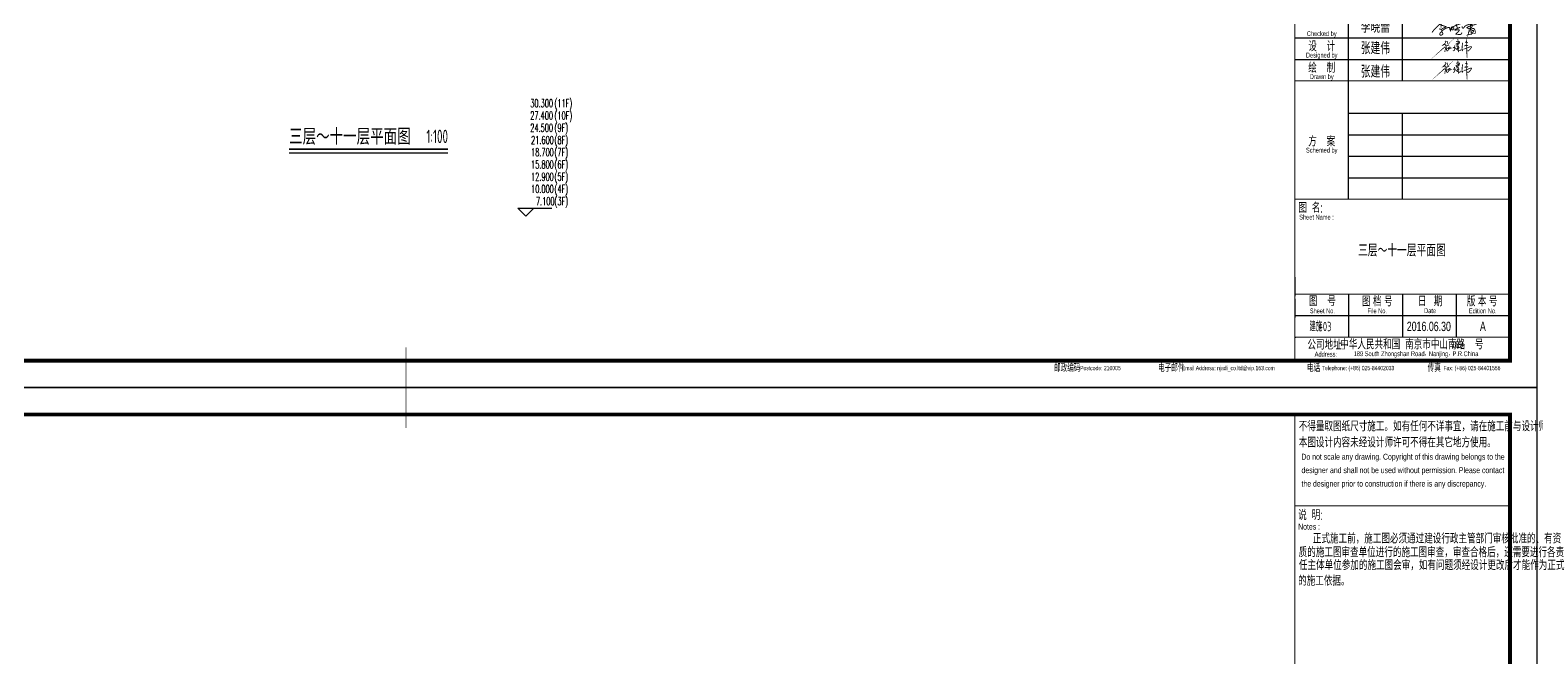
# Model space of a CAD drawing. Extents: x -59851 to 653804, y -249523 to 437614.
# Drawn here: x -31760 to 24267, y 37449 to 60780 of the extents above; entities that cross this region are included whole.
import ezdxf
from ezdxf.enums import TextEntityAlignment as Align

# ---------------------------------------------------------------- set-up
doc = ezdxf.new("R2010")
doc.units = 0
doc.header["$LTSCALE"] = 1000
doc.header["$MEASUREMENT"] = 0
for name, color, linetype in [('DIM_ELEV', 3, 'Continuous'), ('DIM_SYMB', 3, 'Continuous'), ('LABEL_FIXBOX_PM', 7, 'Continuous'), ('LABEL_FIXTXT_PM', 3, 'Continuous'), ('LABEL_TXT_PM', 1, 'Continuous'), ('PUB_TEXT', 7, 'Continuous'), ('电子签名', 7, 'Continuous')]:
    doc.layers.add(name, color=color, linetype=linetype)
doc.styles.add('_TCH_DIM', font='SIMPLEX.shx', dxfattribs={"width": 0.7, "bigfont": 'GBCBIG.shx'})
doc.styles.add('LABEL_FIXTXT_PM', font='pm_njadri_r.shx', dxfattribs={"width": 0.7, "bigfont": 'pm_njadri_hztxt.shx'})
doc.styles.add('LABEL_TXT_PM', font='pm_njadri_romans1.shx', dxfattribs={"width": 0.7, "bigfont": 'pm_njadri_hztxt.shx'})
doc.styles.get("Standard").update_dxf_attribs({"font": 'gbenor.shx', "width": 0.7, "bigfont": 'gbcbig.shx'})
doc.styles.add('黑体', font='simhei.ttf', dxfattribs={"width": 0.7})

# ---------------------------------------------------------------- blocks, each defined once
blk = doc.blocks.new('PMSheet_A1_20150113_5-3892016032414355901')
at = {"layer": 'LABEL_FIXBOX_PM'}
for p, q in [((770.9999999999998, 70.00000000000021), (770.9999999999998, 186.0000000000001)), ((790.9999999999998, 114.0000000000001), (790.9999999999998, 186.0000000000001)), ((751.0000000000009, 130.0000000000002), (830.9999999999998, 130.0000000000001)), ((751.0000000000009, 122.0000000000002), (830.9999999999998, 122.0000000000001)), ((790.9999999999998, 70.00000000000007), (790.9999999999998, 102.0000000000001)), ((770.9999999999998, 94.00000000000021), (831.0000000000003, 94.00000000000007)), ((770.9999999999998, 86.0000000000003), (831.0000000000003, 86.00000000000007)), ((770.9999999999998, 78.00000000000021), (831.0000000000003, 78.00000000000007)), ((751, 41.00000000000007), (751, 34.00000000000007)), ((771, 34.70000000000007), (770.9999999999998, 18.70000000000007)), ((791, 34.70000000000007), (790.9999999999998, 18.70000000000007)), ((811, 34.70000000000007), (810.9999999999998, 18.70000000000007)), ((751, 33.00000000000007), (751, 26.00000000000007)), ((830.9863040630127, 26.64139170119655), (750.8832155466647, 26.6413917011967)), ((751.3467729936677, 18.64139170119655), (750.8832155466647, 18.64139170119662))]:
    blk.add_line(p, q, dxfattribs=at)
blk.add_lwpolyline([(0, 594), (841, 594), (841, 7.275957614183426e-14), (0, 0)], close=True, dxfattribs=at)
at = {"layer": 'LABEL_FIXBOX_PM', "const_width": 0.35}
for points in [[(420.5000000000003, 594), (420.5000000000003, 579)], [(751, 10.00000000000007), (751, 583.9999999999999)], [(751, 549.9999999999999), (831, 549.9999999999999)], [(751.0000000000003, 114.0000000000001), (830.9999999999998, 114.0000000000001)], [(751.0000000000003, 70.00000000000007), (831.0000000000003, 70.00000000000007)], [(751, 34.70000000000007), (831, 34.70000000000007)], [(751, 18.70000000000007), (831, 18.70000000000007)], [(420.5, 15.00000000000007), (420.5, 7.275957614183426e-14)]]:
    blk.add_lwpolyline(points, dxfattribs=at)
at = {"layer": 'LABEL_FIXBOX_PM', "const_width": 1.4}
blk.add_lwpolyline([(831, 583.9999999999999), (25, 584), (24.99999999999942, 10.00000000000015), (831, 10.00000000000007)], close=True, dxfattribs=at)
at = {"layer": 'LABEL_FIXBOX_PM'}
blk.add_lwpolyline([(770.9999999999998, 102.0000000000001), (831.0000000000003, 102.0000000000001)], dxfattribs=at)
at = {"layer": 'LABEL_FIXTXT_PM', "style": 'LABEL_FIXTXT_PM', "width": 0.7}
for s, height, p in [('不得量取图纸尺寸施工。如有任何不详事宜，请在施工前与设计师会商。', 3.5, (752.4684005919344, 577.7887792478498)), ('本图设计内容未经设计师许可不得在其它地方使用。', 3.5, (752.4684005919344, 571.7887792478498)), ('Do not scale any drawing. Copyright of this drawing belongs to the ', 2.2, (753.4503712131916, 567.1931404056413)), ('designer and shall not be used without permission. Please contact', 2.2, (753.4770754003542, 562.1931404056413)), ('the designer prior to construction if there is any discrepancy.', 2.2, (753.4770754003542, 557.1931404056413)), ('说  明:', 3.5, (752.2394651086687, 544.8023250882239)), ('Notes :', 2.2, (752.2394651086687, 541.2059922030201)), ('正式施工前，施工图必须通过建设行政主管部门审核批准的、有资', 3.5, (757.7035448600399, 536.0724401239846)), ('质的施工图审查单位进行的施工图审查，审查合格后，还需要进行各责', 3.5, (752.4299233300029, 530.9724405589811)), ('任主体单位参加的施工图会审，如有问题须经设计更改后才能作为正式', 3.5, (752.5299233300029, 526.1724405589812)), ('的施工依据。', 3.5, (752.229923330003, 520.3724405589812)), ('189', 2.4, (809.1869049702533, 14.84816732881627))]:
    blk.add_text(s, height=height, dxfattribs=at).set_placement(p)
for s, height, p in [('Checked by', 1.8, (761.0000000000003, 131.3551025900747)), ('设    计', 3.5, (761.0000000000003, 127.086123050867)), ('Designed by', 1.8, (761.0000000000003, 123.3551025900747)), ('绘    制', 3.5, (761.0000000000003, 119.086123050867)), ('Drawn by', 1.8, (761.0000000000003, 115.3551025900747)), ('方    案', 3.5, (761.0000000000003, 91.75285375648178)), ('Schemed by', 1.8, (761.0000000000003, 88.02183329568943)), ('图  名:', 3.5, (756.8480879226388, 67.08612305086645)), ('图    号', 3.5, (761.2438695494808, 32.28612305086652)), ('图 档 号', 3.5, (781.6481077556473, 32.28612305086652)), ('日   期', 3.5, (801.3008552390494, 32.28612305086637)), ('版 本 号', 3.5, (820.6585665128578, 32.28612305086652)), ('Sheet No.', 1.8, (761.2438695494808, 28.55510259007475)), ('File No.', 1.8, (781.6481077556473, 28.55510259007475)), ('Date', 1.8, (801.3008552390494, 28.5551025900746)), ('Edition No.', 1.8, (820.8636281933217, 28.55510259007475)), ('公司地址:', 3.5, (762.526711538664, 16.18612305086724)), ('中华人民共和国  南京市中山南路    号', 3.5, (794.5194197007257, 16.31747299610295)), ('Address:', 1.8, (762.526711538664, 12.45510259007489)), ('邮政编码', 2.7, (666.3512356239257, 7.548558719283101)), ('电子邮件', 2.7, (705.0459382221271, 7.548558719283101)), ('电话', 2.7, (757.98076106836, 7.548558719283101)), ('传真', 2.7, (802.8449567924699, 7.548558719283101))]:
    blk.add_text(s, height=height, dxfattribs=at).set_placement(p, align=Align.MIDDLE)
for s, p in [('Sheet Name :', (752.6209322721136, 63.35510259007468)), ('189 South Zhongshan Road，Nanjing，P.R.China', (772.8892087542393, 12.5864525353106))]:
    blk.add_text(s, height=1.8, dxfattribs=at).set_placement(p, align=Align.MIDDLE_LEFT)
for s, p in [('Postcode: 210005', (678.7162947461952, 6.45965327636317)), ('Email Address: njadi_co.ltd@vip.163.com', (726.2669401233271, 6.45965327636317)), ('Telephone: (+86) 025-84402033', (774.5124669462862, 6.45965327636317)), ('Fax: (+86) 025-84401556', (816.86038345382, 6.45965327636317))]:
    blk.add_text(s, height=1.6, dxfattribs=at).set_placement(p, align=Align.CENTER)
at = {"layer": 'LABEL_TXT_PM', "style": 'LABEL_TXT_PM'}
for tag, height, width, p in [('修改图应说明理由', 4.5, 0.7, (788.3527573462349, 468.8000002302985)), ('出图章签名', 4.5, 0.7, (759.4576240145989, 338.0876217647297)), ('建设单位_U01', 4.5, 0.7, (800.9, 212.1409806592215)), ('建设单位', 4.5, 0.7, (800.9, 210.196966413124)), ('建设单位_D01', 4.5, 0.7, (800.9, 207.4028603965614)), ('项目名称_U01', 4.5, 0.7, (800.9, 200.423405518617)), ('项目名称', 4.5, 0.7, (800.9, 198.1938411146036)), ('项目名称_D01', 4.5, 0.7, (800.9, 195.2969664844489)), ('设计编号', 4.5, 0.6, (780.7578106115715, 187.8968758382629)), ('分项号', 4.5, 0.6, (820.2578106115715, 187.9968758382629)), ('项目经理', 4.5, 0.7, (780.2578106115715, 171.9968758382629)), ('项目经理签名', 4.5, 0.7, (810.1767543742553, 172.2645661011481)), ('审定', 4.5, 0.7, (780.2578106115715, 163.8968758382629)), ('审定签名', 4.5, 0.7, (810.1767543742553, 164.1645661011482)), ('审核', 4.5, 0.7, (780.2578106115715, 155.9968758382629)), ('审核签名', 4.5, 0.7, (810.1767543742553, 156.2645661011481)), ('项目负责', 4.5, 0.7, (780.2578106115715, 147.9968758382629)), ('项目负责签名', 4.5, 0.7, (810.1767543742553, 148.2645661011481)), ('专业负责', 4.5, 0.7, (780.2578106115715, 139.9968758382629)), ('专业负责签名', 4.5, 0.7, (810.1767543742553, 140.2645661011481)), ('校对', 4.5, 0.7, (780.2578106115715, 131.8968758382629)), ('校对签名', 4.5, 0.7, (810.1767543742553, 132.1645661011482)), ('设计', 4.5, 0.7, (780.2578106115715, 123.9968758382629)), ('设计签名', 4.5, 0.7, (810.1767543742553, 124.2645661011482)), ('绘制', 4.5, 0.7, (780.2578106115715, 115.8968758382629)), ('绘制签名', 4.5, 0.7, (810.1767543742553, 116.1645661011482)), ('方案_01', 4.5, 0.7, (780.2578106115715, 95.89687583826286)), ('方案_01签名', 4.5, 0.7, (810.1767543742553, 96.16456610114815)), ('方案_02', 4.5, 0.7, (780.2578106115715, 87.89687583826286)), ('方案_02签名', 4.5, 0.7, (810.1767543742553, 88.16456610114815)), ('方案_03', 4.5, 0.7, (780.2859341218744, 79.89687410125836)), ('方案_03签名', 4.5, 0.7, (810.2048778845583, 80.16456436414366)), ('方案_04', 4.5, 0.7, (780.2578106115715, 71.89687583826286)), ('方案_04签名', 4.5, 0.7, (810.1767543742553, 72.16456610114815)), ('图名_U02', 4.5, 0.7, (790.4995326305001, 60.19999965774634)), ('图名_U01', 4.5, 0.7, (790.4995326305001, 54.19999857040541)), ('图名', 4.5, 0.7, (790.4999994914999, 47.95548575023815)), ('图名_D01', 4.5, 0.7, (790.4995326305001, 42.39999965774634)), ('图名_D02', 4.5, 0.7, (790.4995326305001, 36.99999965774634)), ('图号', 3.5, 0.7, (760.9671832468131, 20.95312731177117)), ('图档号', 3.5, 0.7, (781.0999994915, 20.95312731177117)), ('日期', 3.5, 0.7, (801.0671832468131, 20.95312731177117)), ('版本号', 3.5, 0.7, (820.2671832468131, 20.95312731177117))]:
    blk.add_attdef(tag, text='', height=height, dxfattribs=dict(at, width=width)).set_placement(p, align=Align.CENTER)
blk = doc.blocks.new('PMSign_282_5-389_张建伟_20130724083428')
at = {"const_width": 20}
for points in [[(3.928411768755723, 292.9361624060894), (20.68702874322844, 278.1147132997849), (27.00585239608063, 267.9592636499988), (21.51119123041008, 252.8633139351377), (9.697758822846481, 233.1013647637706), (-11.73130441916692, 212.7904910086363), (-34.30329366165915, 191.5552404135829), (-45.2925635820493, 181.3997907637904), (-19.46784478285372, 192.1041649973572), (-0.2366355249214394, 195.6723152863196), (10.75263439546234, 194.8488900939951), (23.93975829991268, 188.5360402528327), (24.48918248771588, 177.2827158910527), (12.40101178078112, 154.776041623049), (-9.89036913381824, 126.9438358668608), (-28.29736349361156, 110.2010613118), (-44.78124216870765, 94.83066207728325), (-14.83550128977095, 120.3565109615929), (-0.8242148981380524, 120.905461089812), (9.890316722874559, 119.8075863778254), (15.93440207633466, 113.2202614725502), (18.40699435979332, 98.9477369500205), (12.08817070693476, 69.1668220997858), (4.395707968161332, 44.46439840779522), (0, 0)], [(113.560733278704, 222.2910321713543), (90.10970726451433, 213.4671889075021), (68.48604209470432, 195.8194768353469), (43.20765523613773, 177.2589595569743), (31.93898244012507, 164.1753246048293), (27.97970061065462, 157.7856370723844)], [(28.2634535966863, 156.5511251228031), (37.40025781856184, 126.7325833047266), (41.97762220519417, 87.62901880842355), (43.80498304956564, 62.07026867864715), (45.63234389394984, 47.16102331405364), (54.46453556410688, 35.59873888708489), (61.77392653064089, 29.20905135464727), (69.69249018958999, 31.33894719879027), (84.00676439287963, 48.68237383923679), (102.5848281554054, 71.19839737420125), (113.5489408106823, 84.58631775805543), (132.7361248546777, 111.3621329813136), (139.7410080914342, 126.5756637776162), (135.477166121248, 130.8354554659104), (126.6449744510719, 133.269636741763), (115.3763016550593, 129.9226502596862), (90.09791479649266, 110.1450678878318), (72.73809159687517, 98.58275791642563), (92.2298357816062, 93.4101610219077), (142.1774892172698, 95.54005686605797), (176.5926278867482, 108.9279772499121)], [(112.0171254203779, 185.4568361902116), (63.2877125476216, 171.15611060014), (30.39537458179893, 156.8553850100607), (28.87257387815589, 156.2468396911013)], [(58.92460420216594, 287.1277131806437), (62.72665312470963, 252.9412500375715), (75.21927927925117, 222.5532969906321), (82.2802946637994, 211.4291253439883)], [(206.3695006236248, 100.0136044721271), (221.6665329062143, 116.2513398003402), (229.952445046747, 120.390382895981), (244.2933964332424, 117.8432696277232), (275.8435418945082, 94.60104305901768), (316.7185421343547, 62.69232700913744), (332.6529442106694, 52.82233653490994), (355.2798077377047, 41.04203026782216), (378.5440410584579, 37.53978464757211), (394.7971542371415, 40.72364430233847), (405.6325455525948, 48.36493301823657), (421.8856587312912, 68.42329993216936)], [(247.6334426642452, 170.2901283620436), (254.1205579384759, 147.6066609885229), (258.5804693436348, 130.1889766457634), (256.6376995455748, 78.9015291920191), (249.2522602630643, 51.32481897713251), (239.0940710777468, 40.38025032497671), (226.7448937453055, 34.01253101543671), (219.7736059396602, 34.41051347228449), (215.1924679632612, 37.39538189862742), (211.2088674441829, 41.37523201153363)], [(289.368506904998, 266.8499961154312), (321.5517244605644, 278.9545635703989), (351.0845717258771, 277.0632273003521), (373.4235418003091, 272.902267070689), (382.8891724415562, 263.8238478655753), (378.7242823807728, 252.0975425557235), (359.4143518474457, 241.1277615361109), (332.910544123195, 229.0231685366903), (307.1639700787728, 217.6751509164064), (280.6601099435638, 206.7053698967939), (351.0845717258771, 236.5885391613247), (368.5013656487872, 236.2102770162082), (374.1807754801021, 232.4276044761136), (374.5593923199885, 226.7535701215265), (365.0937616787614, 215.0272648116743), (350.3273380461042, 207.0836320419107), (314.6808560714753, 186.5683516359604), (284.0121582864549, 178.2464567210859)], [(295.214321562843, 147.0728587163335), (325.1964880652031, 153.8366191048785), (342.927852623895, 152.2261950991401), (353.8890826758679, 148.6832827220724), (354.2114625460681, 143.207856429231), (346.7965158880061, 134.5115821249128), (338.7368094896046, 118.4073931564103), (323.9069161735069, 104.2357181036882), (317.1367816667889, 98.43822744525687), (319.3934931690374, 91.67446705671182), (332.9338145934253, 91.35237714666937), (354.2114625460681, 99.08238172088204), (364.8502603168845, 106.8123862950947), (368.0741638406353, 120.6619969822264)], [(329.9309805368193, 333.4841375585092), (337.5156863234006, 319.7322854633148), (340.6057846433559, 250.6924192563806), (340.3154802861827, 164.0401178561683), (346.774241226196, 51.88909577249478), (356.3365176942334, -1.067068111025037)], [(368.0741638406353, 120.6619969822264), (368.7189235810156, 128.7140914664742)], [(460.8400066019758, 244.6667656130548), (453.7310875917829, 194.9515787638593), (447.0665087765865, 152.338539569309), (446.6222209925681, 104.8427818448313), (442.1791335084599, 60.01033907000829), (444.4066521009654, 43.02042200724736), (450.6269431321443, 36.36213463309468), (457.735809731359, 42.57653618230415), (463.511812978506, 52.78591015599795), (466.1776445045844, 67.43414237912748)], [(515.2550138003899, 94.44695896532357), (506.4708829887722, 85.94538442262683), (532.5487467681205, 90.8817973764526), (581.6849211711224, 110.3531273943167), (633.2916438297852, 131.7441735608904), (666.8815193817209, 140.8165131880414), (680.6066942937096, 141.6392486803516), (686.645800605118, 141.0907583521453), (690.7633635609145, 133.4119193017523), (678.4106746935549, 109.0042018745066), (658.0973885701096, 78.83733600113328), (634.436404214197, 56.51052017205802), (611.6525698350788, 35.39369362514344), (595.1823704228873, 26.34365429868467), (585.0257011556823, 27.98909973885338), (569.6535115435863, 37.31340977385253), (569.6535115435863, 69.6742369600388)], [(537.4932499924371, 185.0595689778311), (523.4935464249493, 172.9928328462638), (518.2779736690791, 162.8457873189545), (532.5522058920797, 165.039748631767), (561.6496228271426, 172.1700973539541), (582.7863900951561, 177.9292202556449), (591.2959922512755, 178.203465419741), (594.3155454069765, 176.8322395992382), (590.7469873512273, 168.604910220638), (585.8059432508499, 162.0230518266517)], [(524.8895649946444, 255.4110402700835), (544.6538462180497, 255.6852854341869), (567.1631519416478, 254.0398144495803), (581.1628555091365, 252.3943690094188), (585.2804184649322, 249.6519173683992), (583.0843988647566, 241.9730783180057), (578.6923072534692, 235.3912199240194)], [(553.6235118598397, 329.4312558766651), (560.6620429386994, 263.8004236092929), (566.2048697848577, 189.9391966298876), (565.9981085122381, 118.2237796840268), (565.4439149262616, 27.94741120421759), (569.5384694666827, -45.49631736217361), (576.3631113811316, -146.2164811896459)]]:
    blk.add_lwpolyline(points, dxfattribs=at)
blk = doc.blocks.new('PMSign_317_lixiaolei_李晓蕾_20140730171956')
at = {"const_width": 20}
for points in [[(-55.58292612988316, 291.7267131867343), (-55.15694850635646, 280.4504144281859), (-52.17509231421445, 273.4293233885041), (-47.06333945278493, 270.6634382819528), (-37.90478634040483, 269.8123960238842), (-30.66314108555798, 272.1527608942703), (-16.6058239235208, 279.5993739558555), (-2.76149557323788, 287.4715054678655), (16.21994572525546, 299.878978973271), (24.31355050299135, 306.0490295406224), (35.81499337224977, 314.9849652145251), (48.16839148852614, 324.9847014788397), (58.8379670702252, 336.9906890127442), (63.73672684404755, 345.5011026647412), (69.06146851723133, 352.3094335863415), (72.25631352114578, 362.0964097325724), (74.3862101904333, 373.7982305130264), (74.17322137866086, 385.0745292715769), (69.9137572808404, 395.9599779216425), (66.29293037756452, 399.5769035005241), (62.88509656189581, 401.7045064670904), (59.26427393445465, 400.0024237366914), (56.70839964167499, 396.1727380397261), (54.57850297240475, 387.2368023658233), (51.17066915673604, 360.6417590336777), (47.12139318664958, 334.1657030797306), (42.00964032522006, 312.2513859168783), (38.81479959715944, 291.1881110120969), (34.11205777277792, 271.5365415628087), (27.93535657670418, 243.8776958545106), (26.44443061855145, 224.9420239162934), (21.75075360347273, 198.868243230596), (20.47281645709154, 182.2729361627648), (22.38972431460661, 163.3372642245475)], [(641.3107905766792, 364.9853439636213), (631.830790576686, 354.3533439636205), (626.982790576677, 346.7453439636204), (622.1347905766843, 337.2653439636208), (614.9587905766721, 323.873343963621), (611.2627905766867, 312.3053439636195), (607.566790576685, 296.6093439636196), (603.8467905766784, 281.369343963621), (602.4787905766789, 274.6493439636205), (603.8467905766784, 270.9533439636206), (606.3907905766728, 267.7373439636202), (612.1747905766806, 267.4973439636193), (619.5907905766726, 268.1933439636192), (628.830790576686, 273.0413439636203), (640.3987905766853, 280.1933439636192), (650.5747905766812, 287.369343963621), (661.2067905766817, 295.9133439636197), (673.4707905766827, 306.5453439636204), (682.9507905766759, 313.6973439636193), (694.9747905766808, 324.5453439636204), (703.302790576684, 332.1773439636211), (705.3907905766728, 335.1773439636211), (698.2147905766769, 328.02534396362), (686.6467905766776, 317.3933439636193), (677.4067905766815, 307.6973439636193), (672.774790576681, 301.6973439636193), (669.9907905766722, 295.9133439636197), (666.9907905766722, 289.9133439636197), (667.6867905766749, 274.8893439636191), (664.7107905766798, 267.8573439636207), (663.4627905766874, 263.5373439636202), (659.3827905766766, 258.0893439636192), (655.038790576682, 253.9853439636213), (653.3347905766841, 236.3213439636198), (653.7667905766848, 214.4573439636207), (654.0547905766734, 177.9773439636211), (655.5187905766752, 159.3533439636205), (656.0947905766707, 145.0973439636194), (658.7107905766798, 132.5933439636193), (658.7107905766798, 127.9373439636202), (653.4787905766789, 131.4173439636198), (642.9907905766722, 134.3213439636199), (631.926790576671, 140.4413439636203), (620.2627905766867, 147.7133439636197), (611.8147905766773, 149.4653439636209), (598.9987905766857, 152.369343963621), (590.5507905766763, 155.873343963621), (582.1027905766832, 157.9133439636197), (577.7347905766846, 161.1053439636195), (577.4467905766778, 164.8973439636194), (579.774790576681, 168.9533439636206), (589.9747905766808, 175.6493439636205), (601.6147905766775, 180.3053439636195), (614.1427905766805, 187.2893439636192), (626.3827905766766, 192.8333439636201), (636.2947905766705, 197.7773439636211), (647.3587905766717, 201.5453439636204), (658.9987905766857, 206.2013439636195), (670.0867905766745, 208.2413439636204), (676.4947905766703, 208.52934396362), (680.5747905766812, 208.2413439636204), (685.2307905766866, 207.3773439636211), (687.5587905766715, 205.3373439636202), (689.598790576686, 203.5853439636213), (689.8867905766747, 200.6813439636212), (691.0627905766869, 196.8893439636191), (691.3507905766755, 190.1933439636192), (686.3827905766766, 181.7693439636209), (679.6867905766749, 175.3613439636207), (672.4147905766777, 168.0893439636192), (662.7907905766724, 156.4493439636204), (650.2627905766867, 139.8653439636209), (638.6227905766727, 131.9933439636193), (630.4627905766874, 125.8973439636194), (623.7667905766848, 118.9133439636197), (622.302790576684, 103.3613439636208), (618.7987905766859, 79.50534396361954), (614.4307905766864, 58.24134396362032), (620.8387905766822, 76.57734396362113), (631.6147905766775, 92.87334396362107), (646.7587905766713, 106.5533439636206), (662.5027905766838, 124.02534396362), (675.0307905766867, 133.0493439636205), (688.9987905766857, 140.8973439636194), (700.0867905766745, 147.3053439636195), (709.9747905766808, 147.3053439636195), (721.3507905766755, 149.0333439636202), (727.4707905766827, 147.8813439636212), (731.8387905766822, 142.3613439636208), (738.8227905766735, 134.2013439636195), (744.9427905766797, 124.3133439636197), (751.3507905766755, 108.8813439636212), (756.89479057667, 88.50534396361954), (760.0867905766745, 71.92134396361993), (760.6627905766873, 55.91334396361972), (758.6227905766727, 45.73734396362025), (755.4307905766864, 40.21734396361981), (747.5587905766715, 39.92934396362008), (734.454790576674, 38.75334396362061), (718.7107905766798, 40.21734396361981), (702.7027905766836, 45.73734396362025), (690.7507905766761, 49.81734396361983), (679.6867905766749, 53.58534396362128), (668.6227905766727, 63.20934396361966), (664.830790576686, 70.1933439636193), (664.830790576686, 77.46534396362088), (668.3347905766841, 85.02534396361997), (673.566790576685, 89.68134396362123), (679.3987905766853, 94.33734396362027), (687.8467905766784, 98.99334396361931), (693.3667905766852, 102.473343963621), (700.0867905766745, 103.9373439636202), (709.3507905766755, 105.6413439636204), (713.6707905766825, 105.6413439636204), (715.7827905766762, 104.6333439636201), (717.9907905766722, 102.8333439636202), (720.3907905766728, 100.9373439636202), (722.4067905766815, 98.22534396362002), (722.5027905766838, 95.10534396361956), (722.5027905766838, 92.17734396362115), (719.6947905766701, 84.44934396362052), (712.9987905766857, 72.13734396362028), (709.1347905766843, 66.1853439636213), (702.5347905766839, 58.16934396362095), (698.190790576672, 52.04934396362054), (692.7427905766799, 44.65734396362072), (684.1987905766855, 35.96934396362096), (676.6387905766824, 29.48934396361923), (669.3907905766728, 26.58534396362128), (662.9587905766721, 24.66534396362087), (677.9107905766796, 26.75334396362061), (688.8547905766736, 28.1933439636193), (695.454790576674, 29.80134396361947), (701.718790576675, 30.61734396361985)], [(552.2707905766829, 316.4093439636196), (563.9347905766845, 310.1453439636203), (580.3987905766853, 307.6733439636211), (594.1027905766832, 307.3853439636213), (614.9347905766845, 308.6813439636212), (630.3907905766728, 311.1533439636206), (641.4787905766789, 313.4813439636212), (654.8707905766832, 314.6573439636206), (665.2627905766867, 316.577343963621), (673.1347905766843, 318.473343963621), (678.510790576679, 320.5133439636197), (674.1427905766805, 323.4173439636198), (670.0627905766869, 326.4653439636209), (663.3667905766852, 330.9773439636211), (658.7107905766798, 335.4893439636191), (655.2067905766817, 338.5613439636207), (653.0227905766733, 345.1133439636197)], [(44.73292283204319, 286.3942725467588), (26.7570211604334, 269.5097525060203), (9.31770916509413, 251.2851905119225), (-12.95094839926605, 231.9885956694384), (-37.90257572417158, 207.5998421184942), (-61.81504238657817, 187.9672443630753), (-83.54710599881491, 166.5265838238124), (-103.7015507243295, 145.2973530268833), (-123.0419712987223, 125.4091552685987), (-138.0666105095779, 107.4526005937293), (-160.8718620260433, 78.50770833000107), (-174.2867151046948, 61.08717007932691)], [(-20.46614992990089, 137.6807108019047), (3.747058884478065, 133.959610551965), (19.44573508054418, 133.959610551965), (29.55674309929418, 133.4280245468672), (36.74088240117817, 128.3779628556641), (38.33735780159896, 120.9357641415232), (38.33735780159896, 111.6330161952826), (38.86951769367897, 96.48282755019002), (39.93383320201974, 85.85111637694544), (42.32854630264137, 74.95361220115203), (47.65012812012992, 65.91665725745818), (53.79588068897556, 54.614065274083), (59.64962239854322, 45.31131732784243), (63.64081089960382, 36.54015538669748), (62.04433549918303, 27.23740744045475), (51.93332320458012, 15.01094003765948), (41.2901552937501, 8.897706336260768), (28.78443417436029, 4.379228864414955), (17.07694647935386, 3.847642859317176), (7.764176160822899, 4.645021866961628), (-1.016438541481875, 9.42929055561811), (-7.668417951268566, 17.40307527485683), (-6.338024634823341, 29.89533568020099), (-1.016438541481875, 41.59021886364107), (8.56920391629501, 57.88479136887449), (26.13043332088728, 75.95870125626001), (42.11164508497859, 94.87231752890924), (61.00326780603336, 110.2882991765485), (80.19430716449097, 123.1255983354696), (98.819852077424, 134.8204797331692), (120.3722657072049, 147.0469489217049), (144.5854745216011, 158.7418321051429), (160.8525270884256, 164.9220042426049), (175.2208014163407, 169.7062747169996), (187.4604447275906, 170.2378607220974), (198.9018503386396, 169.9720677195485), (205.0216741321829, 159.8719407656613), (209.278940441347, 138.8743114217211), (216.7427419377473, 116.227289369908), (226.3215943402538, 97.09020747232691), (229.7806229491989, 109.5824696634115), (230.0467007573216, 125.7958285329592), (232.1753360498387, 142.2749821907918), (235.9004424669065, 161.4120623026346), (244.9471392531859, 173.9043244937192), (256.9207004804612, 183.4728636567681), (269.4264258756866, 183.738656659317), (280.6017536786139, 181.6123144246686), (288.3180485967414, 178.422801965565), (293.6396346900829, 172.0437752616174), (294.9700280065281, 161.6778553051813), (294.7039501984063, 146.2618736575421), (289.1162862969431, 133.7696132521979), (282.9964667792356, 121.0115598443027), (279.8035159784122, 117.8220455994608), (274.215852076949, 116.4930823724569), (266.7656349669423, 118.3536316045565), (260.6458111733818, 122.0747300687578), (253.7277496796205, 130.8458920099028), (251.8651964710953, 142.0091891882451), (252.3973563631744, 153.4382793691341), (259.847573473181, 166.7279187821249), (272.1359828929571, 176.3924378587832), (286.7703393048478, 185.1635997999282), (310.1853104190241, 198.453239212919), (329.3430152240371, 207.2244011540618), (351.4950830925418, 216.8692324554064), (373.0475009981756, 224.0456381669985), (397.2607098125718, 234.1457651208858), (423.3364718354933, 242.9169270620307), (441.9620167484254, 248.7643677608805), (454.7338199517735, 254.8776014622792), (455.5320576519744, 257.5355297020255), (452.871266743231, 260.1934579417717), (448.0818405419859, 260.1934579417717), (437.1725905471812, 267.1040706508149)], [(-5.564856263362344, 232.5619286868944), (21.89490545063563, 222.8558554577165), (41.11674378145653, 216.1038056802932), (57.80383053552214, 209.7737582326995), (86.74219519804865, 200.2786879541757), (114.8356469441715, 192.0496264508762), (122.0174345266469, 188.6736006692944), (127.0869291284862, 186.3525824980211), (129.8329035895567, 184.6645713929717), (129.1992178332857, 181.4995467763034), (121.8062030906594, 176.8575122194994), (112.3008996432336, 172.6374799925227), (97.09241583771473, 165.4634278852701), (83.57376214085798, 158.500375157195), (73.85723153329855, 155.3353505405267), (65.83053103440125, 151.7483253797717), (57.17014477925113, 150.0603124889797), (47.45360989583878, 148.1612984332762), (44.91886259491821, 147.9502954826222)], [(376.5427905766801, 155.8013439636195), (380.0947905766707, 151.6973439636194), (385.5427905766801, 151.8173439636198), (392.7907905766724, 155.2733439636211), (403.3747905766804, 159.2573439636207), (412.1827905766768, 163.2653439636208), (417.6547905766738, 166.4093439636196), (420.9907905766722, 168.5933439636193), (421.7347905766846, 169.9613439636207), (421.3027905766839, 169.9613439636207), (420.9907905766722, 170.1773439636211), (419.5267905766714, 169.8413439636203), (416.9107905766796, 168.8093439636197), (411.8707905766832, 166.7213439636199), (402.5587905766715, 161.0573439636206), (397.2067905766817, 157.2893439636192), (385.1587905766719, 151.2173439636198), (378.6547905766738, 149.7533439636206), (368.1427905766805, 145.7453439636204), (358.3027905766839, 141.2333439636202), (349.9987905766857, 137.4413439636203), (338.6707905766825, 132.5213439636199), (328.830790576686, 127.3853439636213), (324.0067905766819, 124.673343963621), (321.2707905766829, 123.3053439636195), (319.0867905766745, 121.3133439636197), (317.4067905766815, 119.7533439636206), (316.7827905766762, 117.3293439636201), (317.598790576686, 114.7133439636197), (319.3987905766853, 113.2493439636205), (322.2307905766866, 112.4093439636196), (331.8547905766736, 112.0973439636194), (343.0867905766745, 112.9373439636202), (359.1187905766756, 115.8653439636209), (376.3027905766839, 117.9533439636206), (390.3427905766803, 119.22534396362), (400.4467905766778, 118.3613439636208), (405.7987905766859, 117.9293439636201), (409.566790576685, 114.9053439636196), (411.4627905766874, 112.5053439636195), (412.926790576671, 109.3613439636208), (412.926790576671, 105.1613439636208), (409.9987905766857, 99.30534396361955), (402.3187905766754, 87.11334396361971), (389.2387905766818, 73.28934396361919), (372.8707905766832, 59.94534396362045), (355.7827905766762, 45.59334396361928), (347.4067905766815, 39.16134396362079), (343.1347905766843, 35.03334396362018), (340.4227905766729, 31.74534396362046), (345.4147905766777, 26.2973439636194), (362.4307905766864, 23.10534396361956), (382.566790576685, 20.94534396362045), (402.4387905766825, 20.20134396361945), (421.0147905766771, 18.4013439636195), (427.8787905766785, 18.4013439636195), (434.4787905766789, 18.66534396362087), (441.6067905766813, 20.24934396362053), (446.4787905766789, 23.68134396362123), (454.1587905766719, 31.04934396362054), (463.2547905766742, 40.43334396362016), (468.6787905766787, 49.12134396361992), (474.3427905766803, 58.21734396361981)], [(334.4660135800295, 280.3937100638058), (346.971738975255, 241.0563760441906), (355.7523536775598, 207.5664862949042), (360.691199577418, 191.3520541960647), (369.315074320014, 171.0824243181404), (375.2334198992858, 157.5693389233519), (376.4170915806417, 155.880202802568)], [(475.5427905766801, 194.5613439636207), (477.1747905766806, 174.9773439636211), (479.0707905766831, 167.6813439636212), (482.8867905766747, 161.0573439636206), (488.5027905766838, 156.4493439636204), (496.7587905766713, 154.8413439636204), (502.9747905766808, 155.0333439636202), (510.0067905766819, 159.6653439636208), (515.6467905766776, 168.4973439636193), (522.6787905766787, 179.3453439636204), (535.3747905766804, 193.8653439636208), (547.6387905766824, 203.8973439636194), (560.5027905766838, 211.1453439636203), (576.774790576681, 219.5693439636209), (595.2547905766742, 225.5933439636193), (621.8467905766784, 233.273343963621), (636.9187905766748, 237.0893439636192), (657.6067905766813, 242.3213439636198), (681.3187905766754, 245.7293439636201), (710.4787905766789, 250.5533439636206), (735.3907905766728, 253.9613439636207), (756.7507905766761, 255.1853439636212), (773.4307905766864, 256.3853439636213), (783.0787905766783, 256.577343963621), (788.5027905766838, 255.7853439636212), (789.1027905766832, 253.1693439636209), (788.5027905766838, 249.7613439636208), (782.8867905766747, 245.3453439636204), (772.6147905766775, 240.1133439636197), (760.7587905766713, 236.2973439636194), (748.302790576684, 230.873343963621), (737.6467905766776, 227.0813439636212), (719.9587905766721, 221.6573439636206), (709.926790576671, 220.8413439636203), (697.2547905766742, 220.6493439636205), (689.2147905766769, 221.6573439636206), (682.1827905766768, 224.2493439636205), (675.5587905766715, 227.873343963621), (668.718790576675, 234.9053439636195), (665.0947905766707, 240.3293439636201)]]:
    blk.add_lwpolyline(points, dxfattribs=at)
blk = doc.blocks.new('zhonghaituqian033103dong')
at = {"layer": 'LABEL_TXT_PM', "style": 'LABEL_TXT_PM', "width": 0.7}
for s, height, p in [('南京海欣房地产开发有限公司', 450, (26376.18102510687, 197487.6124368451)), ('NO.2015G34地块', 450, (26356.22056235455, 196257.6124754179)), ('2016-5-01', 450, (24426.22045451868, 195267.6123952892)), ('3#', 450, (28396.22061002679, 195267.6123211646)), ('樊 嵘', 450, (24440.64313602191, 193620.2686946039)), ('陈 波', 450, (24440.64313602191, 192210.2686059705)), ('康雪梅', 450, (24440.64313602191, 191290.2686059705)), ('辛锋 康雪梅', 450, (24440.64313602191, 190460.2686059705)), ('李晓蕾', 450, (24440.64313602197, 189730.2686059705)), ('张建伟', 450, (24440.64313602191, 188930.2686059705)), ('张建伟', 450, (24440.64313602191, 188060.2686059705)), ('2016.06.30', 350, (26427.20596312685, 178567.4561919649)), ('A', 350, (28437.20596312685, 178567.4561919649))]:
    blk.add_text(s, height=height, dxfattribs=at).set_placement(p, align=Align.MIDDLE)

msp = doc.modelspace()

# ---------------------------------------------------------------- linework, layer by layer
at = {"layer": 'DIM_ELEV'}
for p, q in [((-13328.29849610809, 53867.53154806703), (-13628.29849610809, 54167.53154806703)), ((-13628.29849610809, 54167.53154806703), (-12362.29849610809, 54167.53154806703)), ((-13328.29849610809, 53867.53154806703), (-13028.29849610809, 54167.53154806703))]:
    msp.add_line(p, q, dxfattribs=at)
at = {"layer": 'DIM_SYMB', "const_width": 70}
msp.add_lwpolyline([(-22128.82174265524, 56358.06708358685), (-16225.68069145753, 56358.06708358685)], dxfattribs=at)
at = {"layer": 'DIM_SYMB'}
msp.add_lwpolyline([(-22128.82174265524, 56218.06708358685), (-16225.68069145753, 56218.06708358685)], dxfattribs=at)

# ---------------------------------------------------------------- block references
at = {"xscale": 100, "yscale": 100, "zscale": 100}
for p in [(-59833.37424907216, 47494.64393497587), (-59833.37424907216, -11905.35606502413)]:
    msp.add_blockref('PMSheet_A1_20150113_5-3892016032414355901', p, dxfattribs=at)
msp.add_blockref('zhonghaituqian033103dong', (-6177.298496108095, -128797.968451933))
at = {"layer": '电子签名', "color": 3, "xscale": 1.728000000002794, "yscale": 1.728000000002794, "zscale": 1.728000000002794}
msp.add_blockref('PMSign_317_lixiaolei_李晓蕾_20140730171956', (20665.66162290558, 60587.3943691524), dxfattribs=at)
at = {"layer": '电子签名', "xscale": 1.440000000002328, "yscale": 1.440000000002328, "zscale": 1.440000000002328}
for p in [(20843.8263576029, 59963.63377605742), (20843.8263576029, 59163.63377605742)]:
    msp.add_blockref('PMSign_282_5-389_张建伟_20130724083428', p, dxfattribs=at)

# ---------------------------------------------------------------- texts
at = {"layer": 'LABEL_TXT_PM', "style": 'LABEL_TXT_PM', "width": 0.7}
msp.add_text('三层～十一层平面图', height=450, dxfattribs=at).set_placement((19248.92206624663, 52615.50483856993), align=Align.MIDDLE)
at = {"layer": 'PUB_TEXT'}
for s, height, style, width, p in [('30.300', 297.5, '_TCH_DIM', 0.4941176470588236, (-13162.29849610809, 57912.53154806703)), ('27.400', 297.5, '_TCH_DIM', 0.4941176470588236, (-13162.29849610809, 57457.53154806703)), ('(11F)', 297.5, '_TCH_DIM', 0.4941176470588236, (-12262.29849610809, 57912.53154806703)), ('(10F)', 297.5, '_TCH_DIM', 0.4941176470588236, (-12262.29849610809, 57457.53154806703)), ('三层～十一层平面图', 525.7383966244726, '黑体', 0.7, (-22128.82174265524, 56580.76750552774)), ('24.500', 297.5, '_TCH_DIM', 0.4941176470588236, (-13162.29849610809, 57002.53154806703)), ('(9F)', 297.5, '_TCH_DIM', 0.4941176470588236, (-12262.29849610809, 57002.53154806703)), ('21.600', 297.5, '_TCH_DIM', 0.4941176470588236, (-13134.29849610809, 56547.53154806703)), ('(8F)', 297.5, '_TCH_DIM', 0.4941176470588236, (-12262.29849610809, 56547.53154806703)), ('18.700', 297.5, '_TCH_DIM', 0.4941176470588236, (-13134.29849610809, 56092.53154806703)), ('(7F)', 297.5, '_TCH_DIM', 0.4941176470588236, (-12262.29849610809, 56092.53154806703)), ('15.800', 297.5, '_TCH_DIM', 0.4941176470588236, (-13134.29849610809, 55637.53154806703)), ('12.900', 297.5, '_TCH_DIM', 0.4941176470588236, (-13134.29849610809, 55182.53154806703)), ('(6F)', 297.5, '_TCH_DIM', 0.4941176470588236, (-12262.29849610809, 55637.53154806703)), ('(5F)', 297.5, '_TCH_DIM', 0.4941176470588236, (-12262.29849610809, 55182.53154806703)), ('10.000', 297.5, '_TCH_DIM', 0.4941176470588236, (-13134.29849610809, 54727.53154806703)), ('(4F)', 297.5, '_TCH_DIM', 0.4941176470588236, (-12262.29849610809, 54727.53154806703)), ('7.100', 297.5, '_TCH_DIM', 0.4941176470588236, (-12952.29849610809, 54272.53154806703)), ('(3F)', 297.5, '_TCH_DIM', 0.4941176470588236, (-12262.29849610809, 54272.53154806703))]:
    msp.add_text(s, height=height, dxfattribs=dict(at, style=style, width=width)).set_placement(p)
at = {"layer": 'PUB_TEXT', "width": 0.7}
for s, height, p in [('1:100', 500, (-17025.9103502502, 56580.76750552774)), ('建施', 337.5886524822695, (15811.65432529146, 49589.60364471938)), ('-03', 350, (16155.69687848294, 49589.60364471938))]:
    msp.add_text(s, height=height, dxfattribs=at).set_placement(p)

doc.saveas('drawing.dxf')
